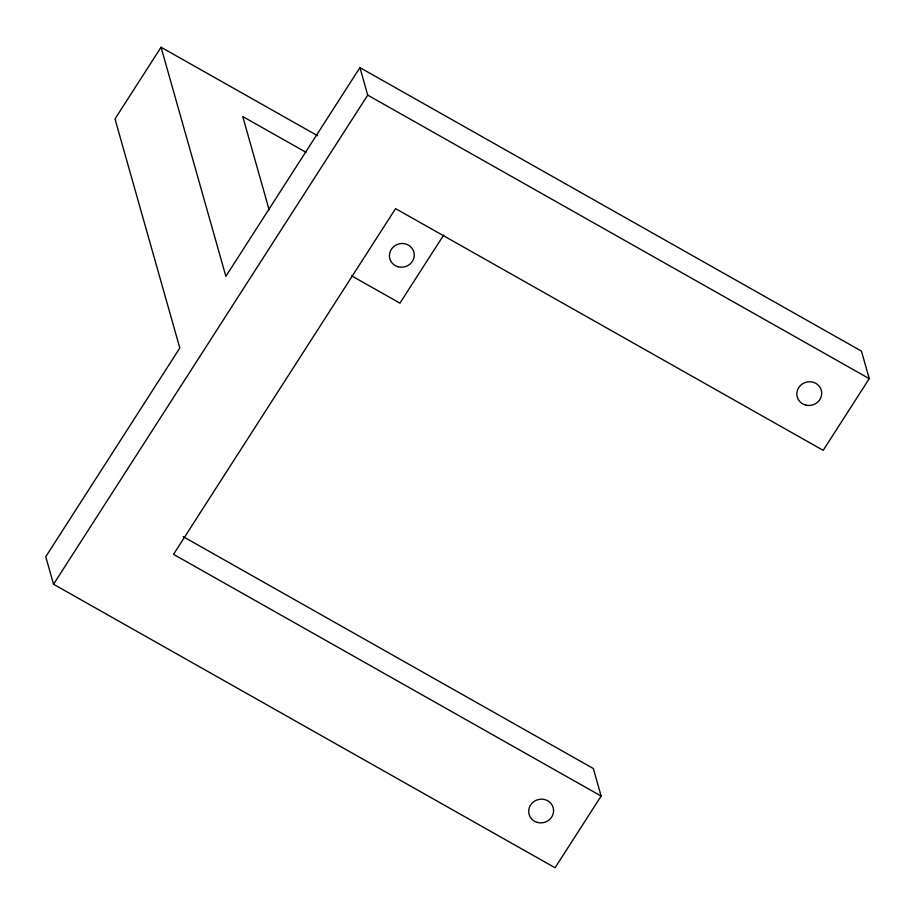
<?xml version="1.0" encoding="UTF-8"?>
<svg xmlns="http://www.w3.org/2000/svg" width="915" height="915" viewBox="0 0 915 915"><rect width="100%" height="100%" fill="white"/><g stroke="black" fill="none" stroke-linecap="round" stroke-linejoin="round"><path stroke-width="1.37" d="M317.654 135.763L161.051 47.237L114.993 118.939L179.809 348.02L45.75 556.72L53.539 584.25L555.073 867.763L601.132 796.061L593.343 768.531L183.126 536.636M601.132 796.061L173.507 554.33L395.577 208.62L823.191 450.352L869.25 378.65L861.461 351.12L359.927 67.607L225.868 276.319L161.051 47.237M53.539 584.25L367.716 95.137L359.927 67.607M443.695 235.029L399.935 303.14L351.6 275.827M367.716 95.137L869.25 378.65M305.953 152.279L242.75 116.548L269.124 209.775M398.231 266.791A12.49 11.804 -15.8 0 0 413.969 252.334A12.49 11.804 -15.8 0 0 393.359 246.936A12.49 11.804 -15.8 0 0 398.231 266.791M805.646 405.048A12.49 11.804 -15.8 0 0 821.384 390.591A12.49 11.804 -15.8 0 0 800.774 385.192A12.49 11.804 -15.8 0 0 805.646 405.048M537.322 822.413A12.49 11.804 -15.8 0 0 553.312 808.185A12.49 11.804 -15.8 0 0 532.793 802.466A12.49 11.804 -15.8 0 0 537.322 822.413"/></g></svg>
